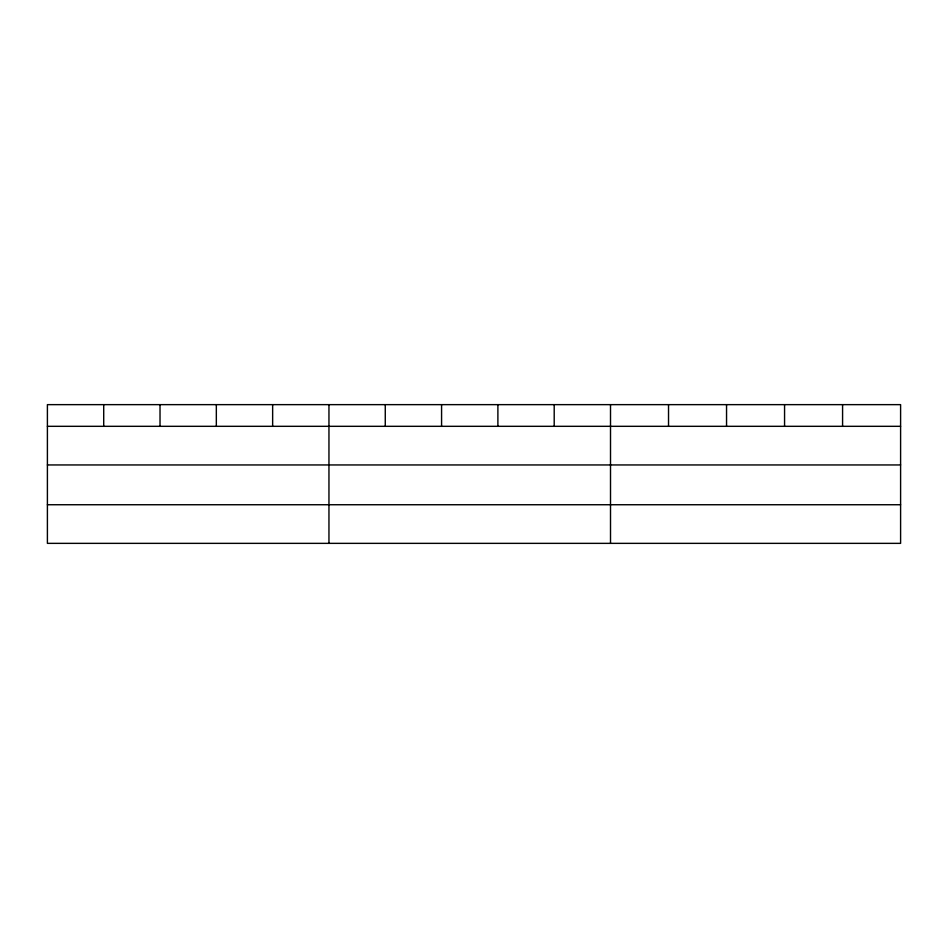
<?xml version="1.0" encoding="UTF-8"?>
<svg xmlns="http://www.w3.org/2000/svg" width="948" height="948" viewBox="0 0 948 948"><rect width="100%" height="100%" fill="white"/><g stroke="black" fill="none" stroke-linecap="round" stroke-linejoin="round"><path stroke-width="1.42" d="M900.6 464.947L900.6 404.642L47.4 404.642L47.4 543.358L900.6 543.358L900.6 464.947L47.4 464.947M47.4 426.316L900.6 426.316M47.4 504.739L900.6 504.739M842.582 404.642L842.582 426.316M784.565 404.642L784.565 426.316M726.547 404.642L726.547 426.316M668.53 404.642L668.53 426.316M610.512 404.642L610.512 543.358M554.201 404.642L554.201 426.316M497.89 404.642L497.89 426.316M441.578 404.642L441.578 426.316M385.267 404.642L385.267 426.316M328.956 404.642L328.956 543.358M272.645 404.642L272.645 426.316M216.334 404.642L216.334 426.316M160.022 404.642L160.022 426.316M103.711 404.642L103.711 426.316"/></g></svg>
